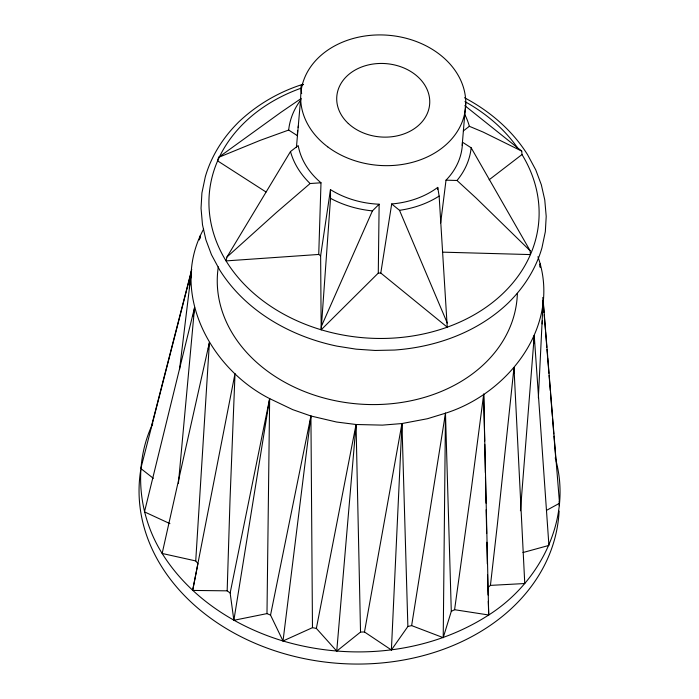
<?xml version="1.0" encoding="UTF-8"?>
<svg xmlns="http://www.w3.org/2000/svg" width="699" height="699" viewBox="0 0 699 699"><rect width="100%" height="100%" fill="white"/><g stroke="black" fill="none" stroke-linecap="round" stroke-linejoin="round"><path stroke-width="1.05" d="M556.098 460.877L556.788 463.813C570.751 522.843 538.352 583.447 488.715 614.998C428.452 653.914 351.151 661.14 283.016 640.983L270.539 615.103L266.983 613.608L269.648 398.613C210.172 368.399 169.132 292.331 203.61 229.097M380.789 273.038L391.693 203.951A82.657 65.225 4.9 0 0 437.731 187.402L439.138 196.078L447.246 327.167A165.322 130.451 4.9 0 1 226.057 260.902L226.939 257.04L290.487 151.543L298.211 145.61A82.657 65.225 4.9 0 0 320.998 182.78L318.735 254.453L320.631 255.825L321.173 329.779L378.281 273.091L380.789 273.038L447.246 327.167A165.322 130.451 4.9 0 0 521.987 154.549L521.725 151.098L464.844 105.645M152.758 423.62C133.063 464.879 138.131 515.076 162.151 553.459C189.307 596.911 234.584 626.33 283.016 640.983L312.47 627.667L316.359 628.401L336.743 651.11L360.527 632.062L364.485 631.975L391.388 649.974L407.875 626.496L411.632 625.605L443.218 637.654L445.481 413.205C509.152 393.179 561.909 324.642 537.942 256.708M378.281 273.091L379.138 204.213A82.657 65.225 4.9 0 1 330.47 189.63L320.631 255.825M534.15 343.358L534.254 335.738L548.916 545.421L522.948 552.551M540.021 267.105L540.1 263.907L540.362 267.149M227.166 590.838L230.041 499.235L235.021 373.546L192.644 590.437L227.166 590.838L230.146 593.005L233.868 620.293L266.983 613.608M437.661 189.481L437.731 187.402M542.171 323.943L542.31 320.719M542.808 308.906L543.167 300.317L559.523 503.254L546.513 510.366M391.388 649.974L401.951 423.55L427.395 418.736L445.481 413.205L451.292 611.354L443.218 637.654M543.167 300.317L538.361 397.836M195.729 560.93L209.412 342.484L162.151 553.459L195.729 560.93L197.939 563.604L192.644 590.437M330.47 189.63L330.531 198.333L321.173 329.779M534.254 335.738L520.44 510.777M296.411 147.585L300.692 98.332M465.77 102.246L462.17 145.427M336.743 651.11L356.053 424.503L382.475 425.123L401.951 423.55L407.875 626.496M178.428 483.297L194.567 307.56L144.475 511.878L169.927 523.638M200.194 237.887L200.403 235.72L199.32 239.94M490.436 585.378L524.766 583.534L513.975 367.744L497.339 524.827L490.436 585.378L487.823 587.649L488.059 595.015M179.538 369.622L191.491 271.142L140.822 468.522L153.343 478.334M283.016 640.983L310.924 416.001L292.671 409.614L269.648 398.613L230.146 593.005M440.667 222.92L446.014 180.176A82.657 65.225 4.9 0 0 462.458 142.194L471.161 147.795L530.13 250.74L530.427 254.585L442.406 252.147M454.586 609.711L488.715 614.998L483.691 394.166L471.379 488.618L454.586 609.711L451.292 611.354M189.298 287.866L191.491 271.142M200.089 237.87L200.403 235.72M445.481 413.205L411.632 625.605M193.221 316L194.567 307.56M233.868 620.293L269.648 398.613M401.951 423.55L364.485 631.975M208.25 348.915L209.412 342.484M318.735 254.453L226.057 260.902A165.322 130.451 4.9 0 1 300.797 88.292L301.391 85.095L303.296 84.457M270.539 615.103L310.924 416.001L336.516 422.013L356.053 424.503L316.359 628.401M151.43 426.346L191.744 269.43M301.068 98.568L280.849 112.382L218.534 157.397L217.616 160.875L266.013 191.998M321.689 325.655L372.427 210.88L379.138 204.213M226.939 257.04L276.332 212.583L310.103 183.531L320.998 182.78M463.341 130.923L469.352 126.301L483.079 132.05L521.725 151.098M489.134 179.792L521.987 154.549M218.534 157.397L260.238 140.333L288.67 130.058A91.674 72.338 4.9 0 1 300.911 99.782M302.92 84.299C278.962 91.831 256.716 104.824 238.525 122.159L237.835 122.884C222.815 137.895 211.194 156.323 205.305 176.795L201.915 192.968L201.041 208.241L202.483 224.737L205.925 239.888L211.474 254.716L219.635 269.893C245.34 310.941 290.408 336.472 337.04 346.145L356.088 349.159L375.18 350.461L394.472 350.05C436.298 347.132 478.23 331.946 508.723 302.492L509.414 301.767C524.433 286.756 536.054 268.329 541.943 247.857L545.334 231.692L546.207 216.419L544.766 199.923L541.323 184.763L535.775 169.936L527.614 154.759C512.323 130.355 489.824 111.106 464.477 97.729M301.391 85.095L303.392 84.553M446.014 180.176L457.006 180.482L476.185 198.105L530.13 250.74M288.67 130.058L297.372 135.65A82.657 65.225 4.9 0 1 297.687 130.547M391.693 203.951L399.505 210.32L447.273 323.043M555.198 457.871L555.862 459.898L553.949 436.08M300.797 88.292L301.662 93.631M542.8 297.468L543.324 303.969M543.499 306.136L544.014 312.636M544.189 314.795L545.412 329.954M545.587 332.121L546.801 347.281M546.976 349.448L547.5 355.948M547.675 358.115L548.898 373.275M549.073 375.442L550.288 390.601M550.462 392.768L552.385 416.587M552.559 418.753L553.774 433.913M488.269 601.323L488.715 614.998M360.527 632.062L356.053 424.503M483.691 394.166L484.695 441.086M484.765 444.363L485.368 472.681M485.464 477.041L486.023 503.175M486.163 509.693L486.67 533.555M486.854 542.232L487.317 563.91M487.544 574.7L487.823 587.649M312.47 627.667L310.924 416.001M513.975 367.744L514.01 373.187M464.94 101.617A165.322 130.451 4.9 0 1 517.339 147.506M471.161 147.795A91.674 72.338 4.9 0 1 457.006 180.482M439.138 196.078A91.674 72.338 4.9 0 1 399.505 210.32M372.427 210.88A91.674 72.338 4.9 0 1 330.531 198.333M310.103 183.531A91.674 72.338 4.9 0 1 290.487 151.543M464.564 114.042A91.674 72.338 4.9 0 1 469.352 126.301M298.123 127.489A82.657 65.225 4.9 0 1 298.517 125.471M559.113 511.118A210.408 166.03 4.9 0 1 331.859 662.801A210.408 166.03 4.9 0 1 140.674 470.287M559.244 501.401A210.408 166.03 4.9 0 1 559.27 505.718M517.374 293.388A150.294 118.594 4.9 0 1 356.647 403.839A150.294 118.594 4.9 0 1 218.306 266.861M327.735 146.86A82.657 65.225 4.9 0 0 463.9 116.733A82.657 65.225 4.9 0 0 358.054 37.274A82.657 65.225 4.9 0 0 327.735 146.86M348.294 123.478A46.588 36.767 4.9 0 0 427.307 113.491A46.588 36.767 4.9 0 0 374.087 63.897A46.588 36.767 4.9 0 0 348.294 123.478"/></g></svg>
